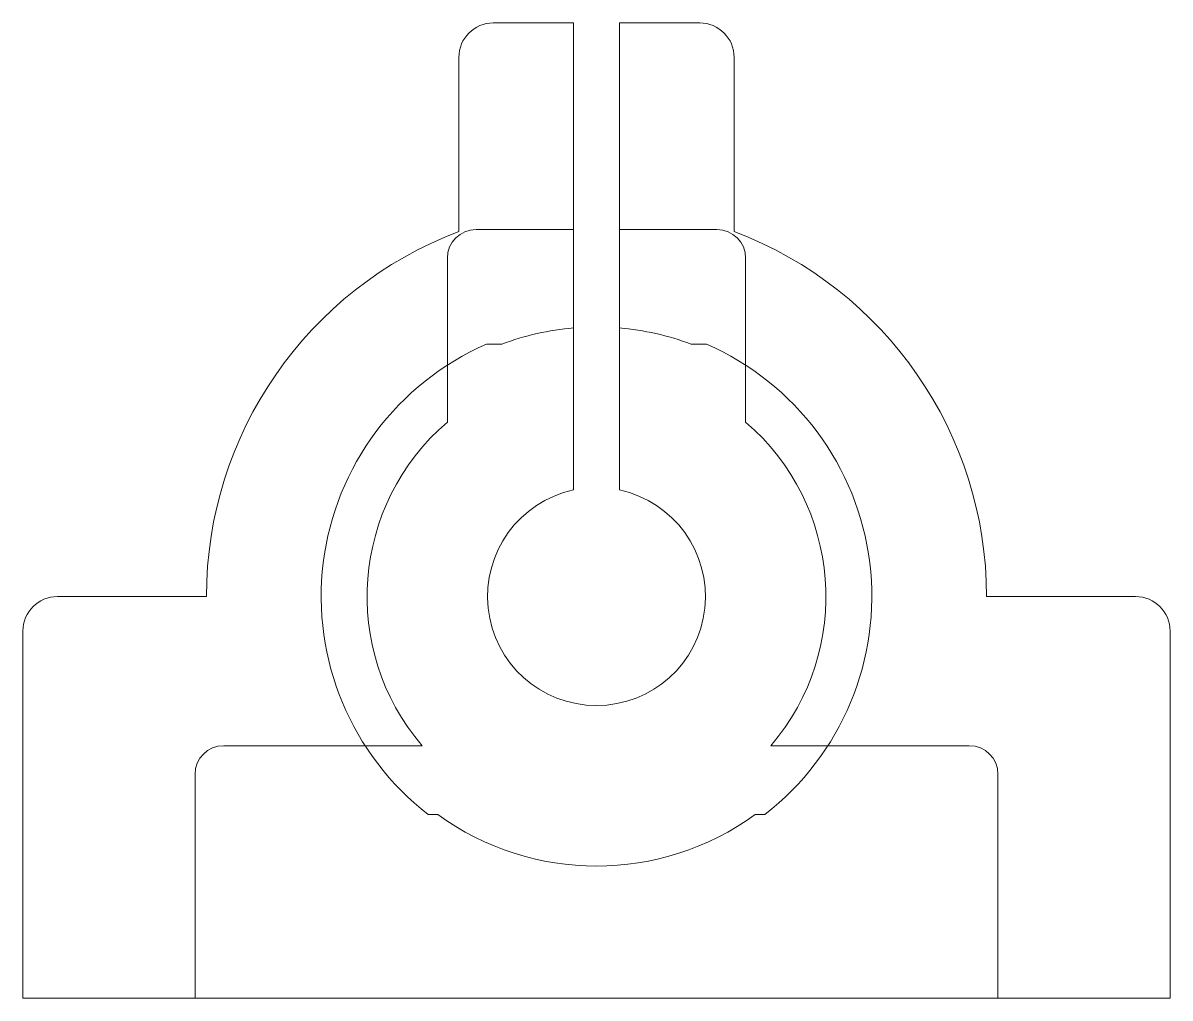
# Model space of a CAD drawing. Header units: millimetres. Extents: x -50 to 50, y -35 to 50.
import ezdxf

# ---------------------------------------------------------------- set-up
doc = ezdxf.new("R2010")
doc.units = ezdxf.units.MM
doc.layers.get('0').update_dxf_attribs({"linetype": 'CONTINUOUS', "lineweight": 0})
doc.layers.add('1', color=1, linetype='CONTINUOUS', lineweight=0)

msp = doc.modelspace()

# ---------------------------------------------------------------- linework, layer by layer
for p, q in [((-10.5, 32), (-2, 32)), ((-2, 32), (-2, 9.29)), ((2, 9.29), (2, 32)), ((2, 32), (10.5, 32)), ((-13, 15.2), (-13, 29.5)), ((13, 29.5), (13, 15.2)), ((-32.5, -13), (-15.2, -13)), ((15.2, -13), (32.5, -13)), ((-35, -35), (-35, -15.5)), ((35, -15.5), (35, -35)), ((35, -35), (-35, -35))]:
    msp.add_line(p, q)
for centre, start, end in [((-10.5, 29.5), 90, 180), ((10.5, 29.5), 0, 90), ((-32.5, -15.5), 90, 180), ((32.5, -15.5), 0, 90)]:
    msp.add_arc(centre, 2.5, start, end)
at = {"color": 7, "linetype": 'CONTINUOUS', "lineweight": 0}
for radius, start, end in [(20, 130.5416, 220.5416), (20, 319.4584, 49.4584), (9.5, 102.1532, 77.8468)]:
    msp.add_arc((0, 0), radius, start, end, dxfattribs=at)
at = {"layer": '1'}
for p, q in [((-9, 50), (-2, 50)), ((-2, 23.41), (-2, 50)), ((2, 50), (2, 23.41)), ((2, 50), (9, 50)), ((-12, 31.81), (-12, 47)), ((12, 47), (12, 31.81)), ((-9.59, 22), (-8.26, 22)), ((8.26, 22), (9.59, 22)), ((-47, 0), (-34, 0)), ((34, 0), (47, 0)), ((-50, -35), (-50, -3)), ((50, -3), (50, -35)), ((-14.66, -19), (-13.83, -19)), ((13.83, -19), (14.66, -19)), ((50, -35), (-50, -35))]:
    msp.add_line(p, q, dxfattribs=at)
for centre, start, end in [((-9, 47), 90, 180), ((9, 47), 0, 90), ((-47, -3), 90, 180), ((47, -3), 0, 90)]:
    msp.add_arc(centre, 3, start, end, dxfattribs=at)
at = {"layer": '1', "color": 1, "linetype": 'CONTINUOUS', "lineweight": 0}
for radius, start, end in [(34, 110.6673, 180), (34, 0, 69.3327), (23.5, 94.8821, 110.582), (23.5, 69.418, 85.1179), (23.5, 233.9507, 306.0493)]:
    msp.add_arc((0, 0), radius, start, end, dxfattribs=at)
at = {"layer": '1', "color": 6, "linetype": 'CONTINUOUS', "lineweight": 0}
for start, end in [(113.5565, 232.3415), (307.6585, 66.4435)]:
    msp.add_arc((0, 0), 24, start, end, dxfattribs=at)

doc.saveas('drawing.dxf')
